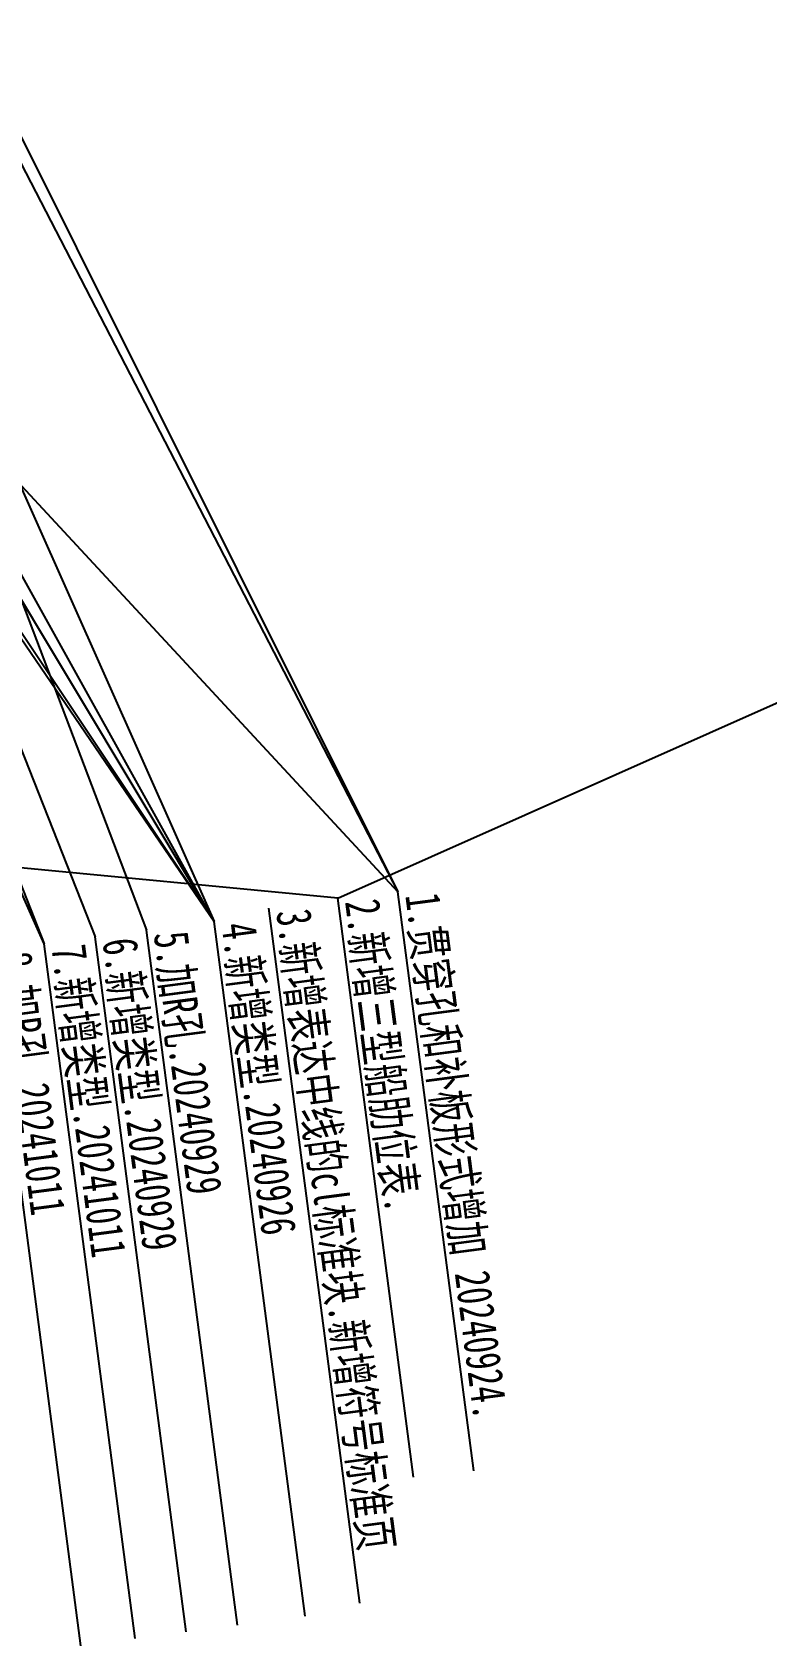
# Model space of a CAD drawing. Header units: millimetres. Extents: x -14906165 to 53546503, y 133836 to 58622790.
# Drawn here: x 44283081 to 45832510, y 36208824 to 39611371 of the extents above; entities that cross this region are included whole.
import ezdxf

# ---------------------------------------------------------------- set-up
doc = ezdxf.new("R2010")
doc.units = ezdxf.units.MM
doc.header["$LTSCALE"] = 100
doc.layers.add('标准形式增加', color=6, linetype='Continuous')
doc.styles.add('JNRD_CH', font='')
doc.styles.get('JNRD_CH').set_extended_font_data('FangSong_GB2312')

# ---------------------------------------------------------------- blocks, each defined once
blk = doc.blocks.new('绘图要素标准库V1.0 - 0416')
at = {"layer": '标准形式增加'}
for p, q in [((-492047.5, 673860.8), (-512935.1, 735384.9)), ((-567116.4, 652927), (-491994.7, 675601.2)), ((-562702.3, 653235), (-491994.7, 675601.2)), ((-528874.8, 652739.4), (-491994.7, 675601.2)), ((-492047.5, 673860.8), (-496748.2, 656002.9)), ((-581214.3, 647069.2), (-491817.7, 670253.6)), ((-491817.7, 670253.6), (-542863.2, 652593.1)), ((-537480, 650580.3), (-491817.7, 670253.6)), ((-537478.6, 650051.7), (-491817.7, 670253.6)), ((-530509.1, 655562), (-491817.7, 670253.6)), ((-562547.8, 653675.6), (-491817.7, 668289.9)), ((-565936, 650564.3), (-491817.7, 666806.3)), ((-535943.7, 655724.4), (-491817.7, 665322.6)), ((-491817.7, 665322.6), (-529211.5, 655631.9))]:
    blk.add_line(p, q, dxfattribs=at)
at = {"layer": '标准形式增加', "ltscale": 0.5}
for p, q in [((-472774.6, 675601.2), (-491994.7, 675601.2)), ((-472827.4, 673860.8), (-492047.5, 673860.8)), ((-468945.4, 671864.9), (-492015.9, 671864.9)), ((-468747.3, 670253.6), (-491817.7, 670253.6)), ((-468747.3, 668289.9), (-491817.7, 668289.9)), ((-468747.3, 666806.3), (-491817.7, 666806.3)), ((-468747.3, 665322.6), (-491817.7, 665322.6)), ((-468747.3, 663750.5), (-491817.7, 663750.5))]:
    blk.add_line(p, q, dxfattribs=at)
at = {"layer": '标准形式增加', "ltscale": 0.5, "style": 'JNRD_CH', "width": 0.8}
for s, p in [('1.贯穿孔和补板形式增加 20240924.', (-491847.7, 675796.8)), ('2.新增三型船肋位表.', (-491900.5, 674056.4)), ('3.新增表达中线的cl标准块.新增符号标准页', (-491868.9, 672060.5)), ('4.新增类型.20240926', (-491670.7, 670449.2)), ('5.加R孔.20240929', (-491670.7, 668485.5)), ('6.新增类型.20240929', (-491670.7, 667001.9)), ('7.新增类型.20241011', (-491670.7, 665518.2)), ('8.加R孔.20241011', (-491670.7, 663946.1))]:
    blk.add_text(s, height=1000, dxfattribs=at).set_placement(p)

msp = doc.modelspace()

# ---------------------------------------------------------------- block references
at = {"lineweight": 5, "xscale": 64.06802830554443, "yscale": 73.4024339265743, "zscale": 64.06802830554443, "rotation": 277.4624694947158}
msp.add_blockref('绘图要素标准库V1.0 - 0416', (-22373, 103764), dxfattribs=at)

doc.saveas('drawing.dxf')
